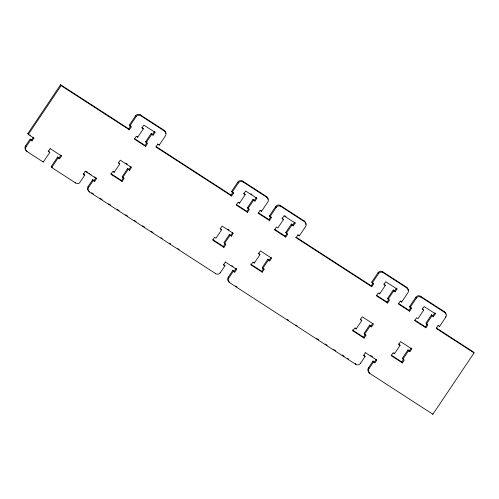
<?xml version="1.0" encoding="UTF-8"?>
<svg xmlns="http://www.w3.org/2000/svg" width="499" height="499" viewBox="0 0 499 499"><rect width="100%" height="100%" fill="white"/><g stroke="black" fill="none" stroke-linecap="round" stroke-linejoin="round"><path stroke-width="0.75" d="M48.397 150.941L49.775 152.401L43.294 162.056L26.946 151.471L26.441 150.579A3.393 3.325 -29.4 0 1 25.524 145.958L30.121 139.115L32.023 140.911L33.907 138.104L28.306 134.474L27.801 133.582L60.597 84.736L128.798 128.885L129.303 129.777L131.187 126.971L130.906 126.472M28.306 134.474L61.103 85.628L60.597 84.736M26.946 151.471A3.393 3.325 -29.4 0 1 26.029 146.849L30.626 140.001M32.023 140.911L31.524 140.019L33.29 137.387M49.775 152.401L48.378 151.496L50.131 148.465M83.607 173.733L84.811 175.08L79.684 182.69A2.657 2.601 -29.4 0 1 78.48 183.507L76.029 183.252L51.703 167.496L51.204 166.604L57.684 156.954L59.587 158.751L61.471 155.944L61.19 155.445M51.703 167.496L58.183 157.846L57.684 156.954M59.082 157.859L60.965 155.052L61.128 155.332M84.811 175.08L83.408 174.176L85.229 171.257M83.763 175.006L84.312 174.188M89.065 191.167L89.028 191.111A3.393 3.325 -29.4 0 1 88.111 186.495L92.72 179.634L94.623 181.43L96.507 178.623L96.095 177.9M131.187 126.971L129.285 125.174L135.56 115.818A3.393 3.325 -29.4 0 1 140.25 114.832L164.071 130.251L164.576 131.143A3.393 3.325 -29.4 0 1 165.493 135.765L159.212 145.115L157.69 143.986M223.396 264.227L224.955 265.799L220.346 272.66A3.393 3.325 -29.4 0 1 215.662 273.652L89.533 192.003A3.393 3.325 -29.4 0 1 88.616 187.387L93.219 180.526L92.72 179.634M129.784 126.066L136.065 116.71A3.393 3.325 -29.4 0 1 140.749 115.724L164.576 131.143M94.118 180.538L95.883 177.912M128.798 128.885L130.451 126.428M122.087 181.468L121.581 180.576L123.465 177.769L123.97 178.661L122.087 181.468L110.872 174.213L112.755 171.407L114.159 172.311L119.81 163.897L118.375 162.4M152.663 134.268L154.547 131.462L155.046 132.354L153.168 135.16L151.259 133.364L145.608 141.778L147.517 143.575L145.633 146.382L134.418 139.127L136.302 136.321L137.705 137.225L143.356 128.811L141.916 127.314M119.81 163.897L118.406 162.992L120.29 160.185L131.505 167.439L129.621 170.246L127.719 168.45L122.068 176.864L123.97 178.661M122.567 177.756L128.218 169.342L127.719 168.45M146.113 142.67L151.765 134.256L151.259 133.364M129.116 169.354L131 166.547M145.633 146.382L145.128 145.49L147.012 142.683L145.608 141.778M233.021 192.358L233.488 193.194L231.605 196.001L155.931 147.012L157.815 144.205M233.488 193.194L231.586 191.398L237.867 182.048A3.393 3.325 -29.4 0 1 242.551 181.056L266.372 196.475L266.878 197.367A3.393 3.325 -29.4 0 1 267.795 201.989L261.52 211.339L260.054 210.322M232.091 192.29L238.366 182.94A3.393 3.325 -29.4 0 1 243.05 181.948L266.878 197.367M231.605 196.001L231.106 195.109L232.989 192.302M220.19 228.311L221.631 229.808L215.98 238.223L214.576 237.318L212.693 240.125L223.908 247.379L225.791 244.572L225.286 243.68L223.402 246.487L223.908 247.379M245.19 194.735L243.786 193.824L245.67 191.017L256.885 198.278L255.001 201.085L253.099 199.282L247.448 207.703L249.35 209.499L247.467 212.306L236.258 205.045L238.135 202.245L239.539 203.149L245.19 194.735L243.755 193.238M221.631 229.808L220.227 228.898L222.111 226.097L233.32 233.351L231.442 236.158L229.534 234.362L223.883 242.776L225.791 244.572M224.388 243.668L230.039 235.254L229.534 234.362M247.947 208.594L253.598 200.174L253.099 199.282M230.937 235.266L232.821 232.459M247.467 212.306L246.961 211.414L248.845 208.607L247.448 207.703M254.496 200.193L256.38 197.386M224.955 265.799L223.552 264.894L225.373 261.975M269.441 220.496L268.942 219.604L270.826 216.797L271.325 217.689L269.441 220.496L258.233 213.235L260.116 210.435M229.297 282.054L229.172 281.829A3.393 3.325 -29.4 0 1 228.255 277.213L232.858 270.352L234.761 272.148L236.645 269.341L236.301 268.73M271.325 217.689L269.423 215.892L275.704 206.536A3.393 3.325 -29.4 0 1 280.388 205.551L304.215 220.97L304.714 221.862A3.393 3.325 -29.4 0 1 305.637 226.484L299.356 235.834L297.859 234.761M363.715 355.057L365.093 356.517L360.49 363.378A3.393 3.325 -29.4 0 1 355.799 364.37L229.677 282.721A3.393 3.325 -29.4 0 1 228.754 278.105L233.364 271.244L232.858 270.352M269.928 216.784L276.203 207.428A3.393 3.325 -29.4 0 1 280.893 206.443L304.714 221.862M234.262 271.256L236.027 268.63M262.224 272.186L261.726 271.294L263.609 268.487L264.108 269.379L262.224 272.186L251.016 264.932L252.899 262.125L254.303 263.029L259.954 254.615L258.513 253.118M282.06 218.032L283.494 219.529L277.843 227.943L276.446 227.039L274.562 229.846L285.771 237.1L287.655 234.293L285.752 232.497L291.404 224.082L293.306 225.879L295.19 223.072L294.684 222.18L292.801 224.987M259.954 254.615L258.551 253.71L260.434 250.903L271.643 258.158L269.759 260.965L267.857 259.168L262.206 267.583L264.108 269.379M262.711 268.474L268.362 260.06L267.857 259.168M286.251 233.389L291.903 224.974L291.404 224.082M269.26 260.073L271.144 257.266M285.771 237.1L285.272 236.208L287.15 233.407M373.57 283.8L371.749 286.719L296.069 237.73L297.953 234.923M373.632 283.912L371.724 282.116L378.005 272.766A3.393 3.325 -29.4 0 1 382.689 271.774L406.517 287.193L407.016 288.085A3.393 3.325 -29.4 0 1 407.939 292.707L401.658 302.057L400.192 301.04M372.229 283.008L378.51 273.658A3.393 3.325 -29.4 0 1 383.195 272.666L407.016 288.085M371.749 286.719L371.244 285.827L373.009 283.195M364.045 338.097L363.546 337.205L365.424 334.399L365.929 335.291L364.045 338.097L352.837 330.843L354.72 328.036L356.118 328.941L361.769 320.526L360.334 319.029M394.64 290.911L396.524 288.104L397.023 288.996L395.139 291.803L393.237 290L387.586 298.421L389.488 300.217L387.604 303.024L376.396 295.764L378.279 292.963L379.683 293.867L385.334 285.453L383.893 283.956M361.769 320.526L360.372 319.616L362.255 316.815L373.464 324.069L371.58 326.876L369.678 325.08L364.027 333.494L365.929 335.291M364.526 334.386L370.177 325.972L369.678 325.08M388.091 299.313L393.742 290.892L393.237 290M371.075 325.984L372.959 323.177M387.604 303.024L387.105 302.132L388.989 299.325L387.586 298.421M365.093 356.517L363.69 355.612L365.418 352.525M411.026 307.627L411.469 308.407L409.585 311.214L398.377 303.953L400.26 301.153M369.503 372.884L369.31 372.547A3.393 3.325 -29.4 0 1 368.393 367.931L373.002 361.07L374.905 362.867L376.789 360.06L376.471 359.505M411.469 308.407L409.567 306.611L415.842 297.254A3.393 3.325 -29.4 0 1 420.532 296.269L444.353 311.688A3.393 3.325 -29.4 0 1 445.832 314.133M436.301 327.943L473.545 352.051L474.05 352.943L432.876 414.264L369.815 373.439A3.393 3.325 -29.4 0 1 368.898 368.823L373.501 361.962L373.002 361.07M410.066 307.503L416.347 298.146A3.393 3.325 -29.4 0 1 421.031 297.161L444.859 312.58A3.393 3.325 -29.4 0 1 445.775 317.202L439.494 326.552L438.035 325.535M374.4 361.975L376.046 359.523M409.585 311.214L409.08 310.322L410.852 307.69M409.398 350.791L411.282 347.984L411.787 348.876L409.904 351.683L408.001 349.886L402.35 358.301L404.252 360.097L402.369 362.904L391.154 355.65L393.037 352.843L394.441 353.747L400.092 345.333L398.657 343.836M422.198 308.75L423.639 310.247L417.987 318.661L416.584 317.757L414.7 320.564L425.915 327.818L427.799 325.011L425.89 323.215L431.541 314.8L433.444 316.597L435.328 313.79L434.829 312.898L432.945 315.705M402.849 359.193L408.5 350.778L408.001 349.886M426.396 324.107L432.047 315.692L431.541 314.8M402.369 362.904L401.863 362.012L403.373 359.767M425.915 327.818L425.41 326.926L427.294 324.125M474.05 352.943L436.213 328.448L438.097 325.647M250.779 193.755L252.02 194.566M284.723 215.73L285.964 216.535M155.046 132.354L143.837 125.099L141.953 127.906L143.356 128.811M295.19 223.072L283.981 215.817L282.097 218.624L283.494 219.529M397.023 288.996L385.814 281.735L383.931 284.542L385.334 285.453M435.328 313.79L424.119 306.536L422.235 309.343L423.639 310.247M151.765 134.256L153.168 135.16M253.598 200.174L255.001 201.085M291.903 224.974L293.306 225.879M393.742 290.892L395.139 291.803M432.047 315.692L433.444 316.597M129.285 125.174L129.983 125.623M231.586 191.398L232.285 191.853M260.84 210.335L261.52 211.339M269.423 215.892L270.215 216.404M371.724 282.116L372.516 282.627M409.567 306.611L410.44 307.178M156.081 146.544L231.106 195.109M258.351 212.749L268.942 219.604M296.219 237.262L371.244 285.827M398.495 303.467L409.08 310.322M61.103 85.628L129.303 129.777M285.752 232.497L286.688 233.102M134.537 138.635L145.128 145.49M236.376 204.559L246.961 211.414M274.681 229.353L285.272 236.208M376.514 295.277L387.105 302.132M414.819 320.071L425.41 326.926M126.016 163.323L127.264 164.127M227.837 229.234L229.085 230.039M411.787 348.876L400.572 341.622L398.689 344.429L400.092 345.333M128.218 169.342L129.621 170.246M230.039 235.254L231.442 236.158M268.362 260.06L269.759 260.965M370.177 325.972L371.58 326.876M408.5 350.778L409.904 351.683M110.996 173.721L121.581 180.576M212.811 239.632L223.402 246.487M250.51 264.04L261.726 271.294M352.331 329.951L363.546 337.205M391.278 355.157L401.863 362.012M27.801 133.582L28.855 134.262M29.903 134.948L30.252 135.173M86.19 171.382L86.545 171.612M86.895 171.837L87.244 172.061M87.593 172.292L87.943 172.517M89.346 173.427L89.695 173.652M90.749 174.332L91.099 174.556M94.604 176.827L94.953 177.051M231.786 265.63L233.027 266.435M370.682 355.544L372.547 356.754M50.262 148.69L61.471 155.944M85.292 171.369L96.507 178.623M225.436 262.087L236.645 269.341M365.574 352.805L376.789 360.06M30.121 139.115L31.524 140.019M58.183 157.846L59.587 158.751M93.219 180.526L94.623 181.43M233.364 271.244L234.761 272.148M373.501 361.962L374.905 362.867M51.204 166.604L52.195 167.246M91.648 192.807L93.606 194.074M100.143 198.303L102.102 199.575M108.639 203.804L110.597 205.07M117.134 209.306L119.093 210.572M125.629 214.801L127.588 216.073M134.125 220.302L136.084 221.568M142.62 225.804L144.579 227.07M151.116 231.299L153.074 232.571M160.915 237.649L162.225 238.491M169.411 243.144L170.72 243.992M177.906 248.645L179.216 249.494M235.709 286.064L237.013 286.906M287.337 319.479L288.64 320.327M295.832 324.98L297.136 325.828M316.74 338.515L318.705 339.788M325.236 344.017L327.201 345.289M333.731 349.518L335.696 350.785M342.227 355.02L344.191 356.286M347.454 358.401L348.764 359.249M444.353 311.688L444.859 312.58M445.464 316.64L445.775 317.202M439.245 326.103L439.494 326.552M420.532 296.269L421.031 297.161M415.842 297.254L416.347 298.146M401.159 301.165L401.658 302.057M382.689 271.774L383.195 272.666M378.005 272.766L378.51 273.658M379.178 292.975L379.683 293.867M373.221 283.189L373.508 283.688M432.689 413.933L432.876 414.264M393.942 352.855L394.441 353.747M355.619 328.049L356.118 328.941M299.044 235.279L299.356 235.834M280.388 205.551L280.893 206.443M295.82 237.287L296.069 237.73M368.393 367.931L368.898 368.823M369.566 372.996L369.815 373.439M275.704 206.536L276.203 207.428M360.297 363.041L360.49 363.378M355.332 363.534L355.55 363.921M355.612 364.033L355.799 364.37M242.551 181.056L243.05 181.948M237.867 182.048L238.366 182.94M239.04 202.257L239.539 203.149M253.798 262.137L254.303 263.029M158.838 144.448L159.212 145.115M140.25 114.832L140.749 115.724M223.303 264.445L223.552 264.894M228.255 277.213L228.754 278.105M229.359 282.166L229.677 282.721M135.56 115.818L136.065 116.71M220.096 272.217L220.346 272.66M215.412 273.202L215.662 273.652M137.2 136.333L137.705 137.225M113.66 171.419L114.159 172.311M88.111 186.495L88.616 187.387M89.19 191.391L89.533 192.003M75.212 182.366L75.53 182.921M48.154 151.103L48.378 151.496M33.564 137.493L33.907 138.104M42.951 161.439L43.294 162.056M25.524 145.958L26.029 146.849M164.071 130.251A3.393 3.325 -29.4 0 1 165.543 133.383M266.372 196.475A3.393 3.325 -29.4 0 1 267.869 199.263M406.517 287.193A3.393 3.325 -29.4 0 1 407.989 290.324M304.215 220.97A3.393 3.325 -29.4 0 1 305.631 224.431"/></g></svg>
